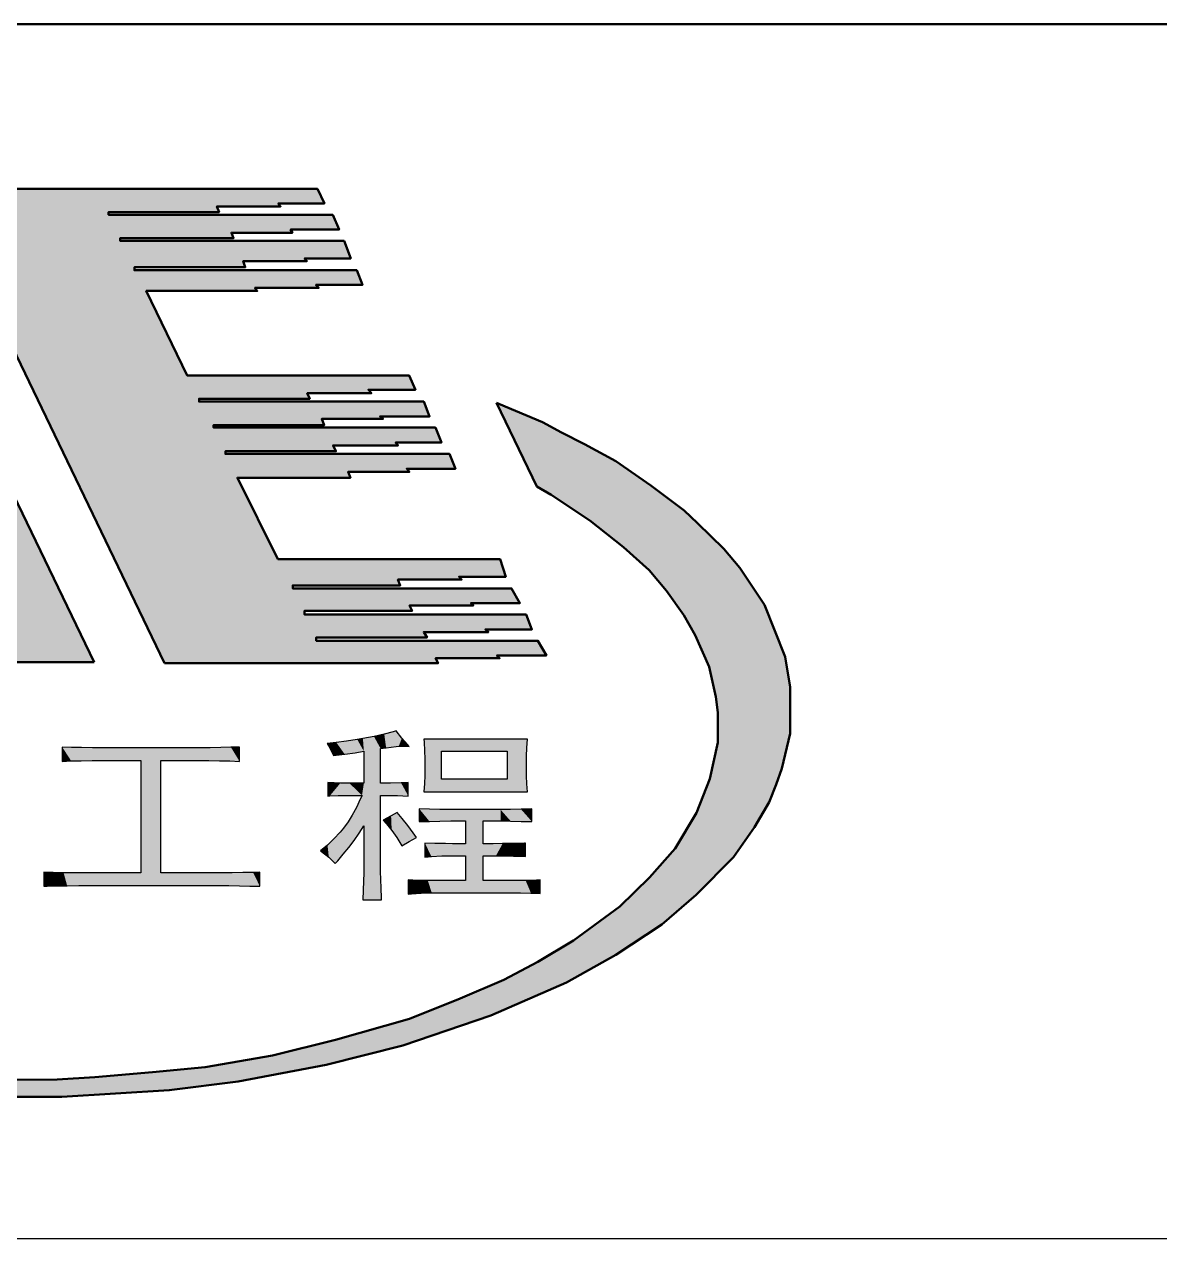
# Model space of a CAD drawing. Extents: x 0 to 420, y 0 to 297.
# Drawn here: x 319.27 to 330.48, y 35 to 47 of the extents above; entities that cross this region are included whole.
import ezdxf

# ---------------------------------------------------------------- set-up
doc = ezdxf.new("R2010")
doc.units = 0

msp = doc.modelspace()

# ---------------------------------------------------------------- linework, layer by layer
at = {"color": 7, "lineweight": 50}
msp.add_line((415, 47), (235, 47), dxfattribs=at)
at = {"color": 30, "lineweight": 50, "ltscale": 0.130132}
msp.add_line((319.957, 40.697), (317.693, 45.384), dxfattribs=at)
at = {"color": 30, "lineweight": 50, "ltscale": 0.130018}
msp.add_line((320.649, 40.686), (318.396, 45.374), dxfattribs=at)
at = {"color": 142, "lineweight": 50, "ltscale": 0.022913}
msp.add_line((324.329, 42.433), (323.93, 43.258), dxfattribs=at)
at = {"color": 152, "lineweight": 25, "ltscale": 0.002787}
for p, q in [((322.721, 39.961), (322.611, 39.942)), ((323.363, 38.538), (323.252, 38.539)), ((324.058, 38.419), (324.169, 38.417))]:
    msp.add_line(p, q, dxfattribs=at)
at = {"color": 152, "lineweight": 25, "ltscale": 0.002578}
msp.add_line((322.822, 39.984), (322.721, 39.961), dxfattribs=at)
at = {"color": 152, "lineweight": 25, "ltscale": 0.002337}
msp.add_line((322.911, 40.009), (322.822, 39.984), dxfattribs=at)
at = {"color": 152, "lineweight": 25, "ltscale": 0.000749989}
msp.add_line((322.94, 40.019), (322.911, 40.009), dxfattribs=at)
at = {"color": 152, "lineweight": 25, "ltscale": 0.002317}
msp.add_line((322.995, 39.945), (322.94, 40.019), dxfattribs=at)
at = {"color": 152, "lineweight": 25, "ltscale": 0.003515}
for p, q in [((319.64, 39.858), (319.64, 39.717)), ((321.392, 39.717), (321.392, 39.858)), ((323.059, 38.545), (323.059, 38.405))]:
    msp.add_line(p, q, dxfattribs=at)
at = {"color": 152, "lineweight": 25, "ltscale": 0.00229}
for p, q in [((319.732, 39.855), (319.64, 39.858)), ((323.15, 38.541), (323.059, 38.545))]:
    msp.add_line(p, q, dxfattribs=at)
at = {"color": 152, "lineweight": 25, "ltscale": 0.002475}
for p, q in [((319.831, 39.853), (319.732, 39.855)), ((319.729, 39.721), (319.828, 39.722)), ((322.884, 39.501), (322.785, 39.5))]:
    msp.add_line(p, q, dxfattribs=at)
at = {"color": 152, "lineweight": 25, "ltscale": 0.002704}
msp.add_line((319.939, 39.851), (319.831, 39.853), dxfattribs=at)
at = {"color": 152, "lineweight": 25, "ltscale": 0.002808}
msp.add_line((320.051, 39.851), (319.939, 39.851), dxfattribs=at)
at = {"color": 152, "lineweight": 25, "ltscale": 0.023481}
msp.add_line((320.991, 39.851), (320.051, 39.851), dxfattribs=at)
at = {"color": 152, "lineweight": 25, "ltscale": 0.002766}
for p, q in [((321.101, 39.851), (320.991, 39.851)), ((321.32, 38.616), (321.209, 38.615))]:
    msp.add_line(p, q, dxfattribs=at)
at = {"color": 152, "lineweight": 25, "ltscale": 0.00262}
msp.add_line((321.206, 39.853), (321.101, 39.851), dxfattribs=at)
at = {"color": 152, "lineweight": 25, "ltscale": 0.002538}
for p, q in [((321.307, 39.856), (321.206, 39.853)), ((321.194, 39.723), (321.296, 39.721)), ((323.995, 38.783), (324.097, 38.781)), ((319.654, 38.616), (319.552, 38.619)), ((323.252, 38.539), (323.15, 38.541)), ((324.169, 38.417), (324.271, 38.415))]:
    msp.add_line(p, q, dxfattribs=at)
at = {"color": 152, "lineweight": 25, "ltscale": 0.002101}
msp.add_line((321.392, 39.858), (321.307, 39.856), dxfattribs=at)
at = {"color": 152, "lineweight": 25, "ltscale": 0.002322}
msp.add_line((322.348, 39.903), (322.256, 39.893), dxfattribs=at)
at = {"color": 152, "lineweight": 25, "ltscale": 0.001287}
msp.add_line((322.256, 39.893), (322.283, 39.849), dxfattribs=at)
at = {"color": 152, "lineweight": 25, "ltscale": 0.002084}
msp.add_line((322.283, 39.849), (322.319, 39.774), dxfattribs=at)
at = {"color": 152, "lineweight": 25, "ltscale": 0.002518}
msp.add_line((322.448, 39.916), (322.348, 39.903), dxfattribs=at)
at = {"color": 152, "lineweight": 25, "ltscale": 0.002715}
msp.add_line((322.555, 39.933), (322.448, 39.916), dxfattribs=at)
at = {"color": 152, "lineweight": 25, "ltscale": 0.001412}
msp.add_line((322.611, 39.942), (322.555, 39.933), dxfattribs=at)
at = {"color": 152, "lineweight": 25, "ltscale": 0.00138}
msp.add_line((322.785, 39.844), (322.84, 39.85), dxfattribs=at)
at = {"color": 152, "lineweight": 25, "ltscale": 0.00861}
msp.add_line((322.785, 39.5), (322.785, 39.844), dxfattribs=at)
at = {"color": 152, "lineweight": 25, "ltscale": 0.002523}
msp.add_line((322.84, 39.85), (322.94, 39.865), dxfattribs=at)
at = {"color": 152, "lineweight": 25, "ltscale": 0.000627203}
msp.add_line((322.94, 39.865), (322.965, 39.867), dxfattribs=at)
at = {"color": 152, "lineweight": 25, "ltscale": 0.002579}
for p, q in [((322.965, 39.867), (323.068, 39.865)), ((323.371, 39.241), (323.268, 39.243)), ((324.173, 39.243), (324.07, 39.241)), ((323.268, 39.124), (323.371, 39.127)), ((324.07, 39.127), (324.173, 39.124))]:
    msp.add_line(p, q, dxfattribs=at)
at = {"color": 152, "lineweight": 25, "ltscale": 0.002093}
msp.add_line((323.05, 39.882), (322.995, 39.945), dxfattribs=at)
at = {"color": 152, "lineweight": 25, "ltscale": 0.000617435}
msp.add_line((323.068, 39.865), (323.05, 39.882), dxfattribs=at)
at = {"color": 152, "lineweight": 25, "ltscale": 0.025539}
for p, q in [((324.235, 39.935), (323.213, 39.935)), ((323.213, 39.415), (324.235, 39.415))]:
    msp.add_line(p, q, dxfattribs=at)
at = {"color": 152, "lineweight": 25, "ltscale": 0.000770717}
msp.add_line((323.213, 39.935), (323.215, 39.905), dxfattribs=at)
at = {"color": 152, "lineweight": 25, "ltscale": 0.002103}
msp.add_line((323.215, 39.905), (323.219, 39.821), dxfattribs=at)
at = {"color": 152, "lineweight": 25, "ltscale": 0.002019}
msp.add_line((324.228, 39.769), (324.231, 39.85), dxfattribs=at)
at = {"color": 152, "lineweight": 25, "ltscale": 0.002145}
msp.add_line((324.231, 39.85), (324.235, 39.935), dxfattribs=at)
at = {"color": 152, "lineweight": 25, "ltscale": 0.002227}
msp.add_line((319.64, 39.717), (319.729, 39.721), dxfattribs=at)
at = {"color": 152, "lineweight": 25, "ltscale": 0.002684}
msp.add_line((319.828, 39.722), (319.936, 39.724), dxfattribs=at)
at = {"color": 152, "lineweight": 25, "ltscale": 0.002891}
msp.add_line((319.936, 39.724), (320.051, 39.725), dxfattribs=at)
at = {"color": 152, "lineweight": 25, "ltscale": 0.009109}
msp.add_line((320.051, 39.725), (320.416, 39.725), dxfattribs=at)
at = {"color": 152, "lineweight": 25, "ltscale": 0.027744}
for p, q in [((320.416, 39.725), (320.416, 38.615)), ((320.616, 38.615), (320.616, 39.725))]:
    msp.add_line(p, q, dxfattribs=at)
at = {"color": 152, "lineweight": 25, "ltscale": 0.009359}
msp.add_line((320.616, 39.725), (320.991, 39.725), dxfattribs=at)
at = {"color": 152, "lineweight": 25, "ltscale": 0.002433}
msp.add_line((320.991, 39.725), (321.088, 39.724), dxfattribs=at)
at = {"color": 152, "lineweight": 25, "ltscale": 0.002663}
msp.add_line((321.088, 39.724), (321.194, 39.723), dxfattribs=at)
at = {"color": 152, "lineweight": 25, "ltscale": 0.002392}
msp.add_line((321.296, 39.721), (321.392, 39.717), dxfattribs=at)
at = {"color": 152, "lineweight": 25, "ltscale": 0.002827}
msp.add_line((322.319, 39.774), (322.431, 39.787), dxfattribs=at)
at = {"color": 152, "lineweight": 25, "ltscale": 0.002562}
for p, q in [((322.431, 39.787), (322.533, 39.802)), ((323.287, 38.776), (323.389, 38.782))]:
    msp.add_line(p, q, dxfattribs=at)
at = {"color": 152, "lineweight": 25, "ltscale": 0.002212}
msp.add_line((322.533, 39.802), (322.62, 39.816), dxfattribs=at)
at = {"color": 152, "lineweight": 25, "ltscale": 0.007903}
msp.add_line((322.62, 39.816), (322.62, 39.5), dxfattribs=at)
at = {"color": 152, "lineweight": 25, "ltscale": 0.001956}
msp.add_line((323.219, 39.821), (323.222, 39.742), dxfattribs=at)
at = {"color": 152, "lineweight": 25, "ltscale": 0.001851}
msp.add_line((323.222, 39.742), (323.223, 39.668), dxfattribs=at)
at = {"color": 152, "lineweight": 25, "ltscale": 0.006843}
for p, q in [((323.386, 39.542), (323.386, 39.816)), ((324.035, 39.816), (324.035, 39.542))]:
    msp.add_line(p, q, dxfattribs=at)
at = {"color": 152, "lineweight": 25, "ltscale": 0.016202}
for p, q in [((323.386, 39.816), (324.035, 39.816)), ((324.035, 39.542), (323.386, 39.542))]:
    msp.add_line(p, q, dxfattribs=at)
at = {"color": 152, "lineweight": 25, "ltscale": 0.001893}
msp.add_line((324.226, 39.693), (324.228, 39.769), dxfattribs=at)
at = {"color": 152, "lineweight": 25, "ltscale": 0.001934}
msp.add_line((323.223, 39.655), (323.222, 39.578), dxfattribs=at)
at = {"color": 152, "lineweight": 25, "ltscale": 0.000332737}
msp.add_line((323.223, 39.668), (323.223, 39.655), dxfattribs=at)
at = {"color": 152, "lineweight": 25, "ltscale": 0.000977516}
msp.add_line((324.226, 39.654), (324.226, 39.693), dxfattribs=at)
at = {"color": 152, "lineweight": 25, "ltscale": 0.001976}
for p, q in [((324.227, 39.575), (324.226, 39.654)), ((322.787, 38.549), (322.786, 38.628))]:
    msp.add_line(p, q, dxfattribs=at)
at = {"color": 152, "lineweight": 25, "ltscale": 0.003328}
for p, q in [((322.265, 39.507), (322.265, 39.374)), ((323.059, 39.374), (323.059, 39.507)), ((324.217, 38.777), (324.217, 38.91))]:
    msp.add_line(p, q, dxfattribs=at)
at = {"color": 152, "lineweight": 25, "ltscale": 0.00308}
msp.add_line((322.388, 39.502), (322.265, 39.507), dxfattribs=at)
at = {"color": 152, "lineweight": 25, "ltscale": 0.002247}
msp.add_line((322.478, 39.5), (322.388, 39.502), dxfattribs=at)
at = {"color": 152, "lineweight": 25, "ltscale": 0.000374418}
msp.add_line((322.493, 39.5), (322.478, 39.5), dxfattribs=at)
at = {"color": 152, "lineweight": 25, "ltscale": 0.003182}
msp.add_line((322.62, 39.5), (322.493, 39.5), dxfattribs=at)
at = {"color": 152, "lineweight": 25, "ltscale": 0.0026}
for p, q in [((322.988, 39.504), (322.884, 39.501)), ((323.426, 38.904), (323.322, 38.906))]:
    msp.add_line(p, q, dxfattribs=at)
at = {"color": 152, "lineweight": 25, "ltscale": 0.00177}
msp.add_line((323.059, 39.507), (322.988, 39.504), dxfattribs=at)
at = {"color": 152, "lineweight": 25, "ltscale": 0.002063}
msp.add_line((323.218, 39.498), (323.213, 39.415), dxfattribs=at)
at = {"color": 152, "lineweight": 25, "ltscale": 0.001998}
for p, q in [((323.222, 39.578), (323.218, 39.498)), ((324.23, 39.495), (324.227, 39.575))]:
    msp.add_line(p, q, dxfattribs=at)
at = {"color": 152, "lineweight": 25, "ltscale": 0.002}
msp.add_line((324.235, 39.415), (324.23, 39.495), dxfattribs=at)
at = {"color": 152, "lineweight": 25, "ltscale": 0.00045824}
msp.add_line((322.265, 39.374), (322.283, 39.375), dxfattribs=at)
at = {"color": 152, "lineweight": 25, "ltscale": 0.002102}
msp.add_line((322.283, 39.375), (322.367, 39.378), dxfattribs=at)
at = {"color": 152, "lineweight": 25, "ltscale": 0.002662}
msp.add_line((322.367, 39.378), (322.474, 39.38), dxfattribs=at)
at = {"color": 152, "lineweight": 25, "ltscale": 0.003203}
for p, q in [((322.474, 39.38), (322.602, 39.381)), ((323.624, 38.903), (323.496, 38.903)), ((323.496, 38.784), (323.624, 38.784))]:
    msp.add_line(p, q, dxfattribs=at)
at = {"color": 152, "lineweight": 25, "ltscale": 0.001043}
msp.add_line((322.602, 39.381), (322.585, 39.342), dxfattribs=at)
at = {"color": 152, "lineweight": 25, "ltscale": 0.00158}
msp.add_line((322.785, 39.381), (322.848, 39.38), dxfattribs=at)
at = {"color": 152, "lineweight": 25, "ltscale": 0.015453}
msp.add_line((322.785, 38.762), (322.785, 39.381), dxfattribs=at)
at = {"color": 152, "lineweight": 25, "ltscale": 0.002558}
for p, q in [((322.848, 39.38), (322.951, 39.378)), ((324.218, 38.54), (324.116, 38.539)), ((321.392, 38.487), (321.495, 38.485))]:
    msp.add_line(p, q, dxfattribs=at)
at = {"color": 152, "lineweight": 25, "ltscale": 0.002706}
msp.add_line((322.951, 39.378), (323.059, 39.374), dxfattribs=at)
at = {"color": 152, "lineweight": 25, "ltscale": 0.002113}
msp.add_line((322.547, 39.26), (322.506, 39.186), dxfattribs=at)
at = {"color": 152, "lineweight": 25, "ltscale": 0.00227}
msp.add_line((322.585, 39.342), (322.547, 39.26), dxfattribs=at)
at = {"color": 152, "lineweight": 25, "ltscale": 0.003161}
for p, q in [((323.168, 39.247), (323.168, 39.121)), ((324.281, 39.121), (324.281, 39.247))]:
    msp.add_line(p, q, dxfattribs=at)
at = {"color": 152, "lineweight": 25, "ltscale": 0.002499}
msp.add_line((323.268, 39.243), (323.168, 39.247), dxfattribs=at)
at = {"color": 152, "lineweight": 25, "ltscale": 0.002683}
for p, q in [((323.478, 39.24), (323.371, 39.241)), ((323.371, 39.127), (323.478, 39.128)), ((323.389, 38.782), (323.496, 38.784))]:
    msp.add_line(p, q, dxfattribs=at)
at = {"color": 152, "lineweight": 25, "ltscale": 0.002496}
for p, q in [((324.07, 39.241), (323.97, 39.24)), ((323.97, 39.128), (324.07, 39.127)), ((323.897, 38.903), (323.797, 38.903)), ((321.525, 38.619), (321.426, 38.617)), ((324.116, 38.539), (324.016, 38.538))]:
    msp.add_line(p, q, dxfattribs=at)
at = {"color": 152, "lineweight": 25, "ltscale": 0.002685}
for p, q in [((324.281, 39.247), (324.173, 39.243)), ((324.173, 39.124), (324.281, 39.121))]:
    msp.add_line(p, q, dxfattribs=at)
at = {"color": 152, "lineweight": 25, "ltscale": 0.002008}
msp.add_line((322.506, 39.186), (322.464, 39.118), dxfattribs=at)
at = {"color": 152, "lineweight": 25, "ltscale": 0.002219}
msp.add_line((322.889, 39.18), (322.812, 39.135), dxfattribs=at)
at = {"color": 152, "lineweight": 25, "ltscale": 0.001209}
msp.add_line((322.812, 39.135), (322.844, 39.099), dxfattribs=at)
at = {"color": 152, "lineweight": 25, "ltscale": 0.001693}
msp.add_line((322.949, 39.212), (322.889, 39.18), dxfattribs=at)
at = {"color": 152, "lineweight": 25, "ltscale": 0.001992}
msp.add_line((323, 39.151), (322.949, 39.212), dxfattribs=at)
at = {"color": 152, "lineweight": 25, "ltscale": 0.002118}
msp.add_line((323.053, 39.084), (323, 39.151), dxfattribs=at)
at = {"color": 152, "lineweight": 25, "ltscale": 0.002498}
msp.add_line((323.168, 39.121), (323.268, 39.124), dxfattribs=at)
at = {"color": 152, "lineweight": 25, "ltscale": 0.012312}
msp.add_line((323.97, 39.24), (323.478, 39.24), dxfattribs=at)
at = {"color": 152, "lineweight": 25, "ltscale": 0.00366}
msp.add_line((323.478, 39.128), (323.624, 39.128), dxfattribs=at)
at = {"color": 152, "lineweight": 25, "ltscale": 0.005616}
for p, q in [((323.624, 39.128), (323.624, 38.903)), ((323.797, 38.903), (323.797, 39.128))]:
    msp.add_line(p, q, dxfattribs=at)
at = {"color": 152, "lineweight": 25, "ltscale": 0.004326}
msp.add_line((323.797, 39.128), (323.97, 39.128), dxfattribs=at)
at = {"color": 152, "lineweight": 25, "ltscale": 0.002237}
msp.add_line((322.386, 39.016), (322.325, 38.95), dxfattribs=at)
at = {"color": 152, "lineweight": 25, "ltscale": 0.001344}
msp.add_line((322.42, 39.058), (322.386, 39.016), dxfattribs=at)
at = {"color": 152, "lineweight": 25, "ltscale": 0.00186}
msp.add_line((322.464, 39.118), (322.42, 39.058), dxfattribs=at)
at = {"color": 152, "lineweight": 25, "ltscale": 0.002164}
for p, q in [((322.523, 38.936), (322.573, 39.007)), ((322.79, 38.463), (322.787, 38.549))]:
    msp.add_line(p, q, dxfattribs=at)
at = {"color": 152, "lineweight": 25, "ltscale": 0.002146}
msp.add_line((322.573, 39.007), (322.62, 39.079), dxfattribs=at)
at = {"color": 152, "lineweight": 25, "ltscale": 0.00807}
msp.add_line((322.62, 39.079), (322.62, 38.756), dxfattribs=at)
at = {"color": 152, "lineweight": 25, "ltscale": 0.002043}
msp.add_line((322.844, 39.099), (322.895, 39.034), dxfattribs=at)
at = {"color": 152, "lineweight": 25, "ltscale": 0.002181}
msp.add_line((322.895, 39.034), (322.945, 38.963), dxfattribs=at)
at = {"color": 152, "lineweight": 25, "ltscale": 0.002259}
msp.add_line((323.107, 39.012), (323.053, 39.084), dxfattribs=at)
at = {"color": 152, "lineweight": 25, "ltscale": 0.001415}
msp.add_line((323.14, 38.966), (323.107, 39.012), dxfattribs=at)
at = {"color": 152, "lineweight": 25, "ltscale": 0.002232}
msp.add_line((322.261, 38.89), (322.192, 38.833), dxfattribs=at)
at = {"color": 152, "lineweight": 25, "ltscale": 0.002207}
msp.add_line((322.325, 38.95), (322.261, 38.89), dxfattribs=at)
at = {"color": 152, "lineweight": 25, "ltscale": 0.002167}
msp.add_line((322.471, 38.867), (322.523, 38.936), dxfattribs=at)
at = {"color": 152, "lineweight": 25, "ltscale": 0.002372}
msp.add_line((322.945, 38.963), (322.995, 38.882), dxfattribs=at)
at = {"color": 152, "lineweight": 25, "ltscale": 0.002108}
msp.add_line((322.995, 38.882), (323.067, 38.925), dxfattribs=at)
at = {"color": 152, "lineweight": 25, "ltscale": 0.002095}
msp.add_line((323.067, 38.925), (323.14, 38.966), dxfattribs=at)
at = {"color": 152, "lineweight": 25, "ltscale": 0.003494}
for p, q in [((323.223, 38.91), (323.223, 38.77)), ((319.458, 38.622), (319.458, 38.482)), ((321.593, 38.482), (321.593, 38.622))]:
    msp.add_line(p, q, dxfattribs=at)
at = {"color": 152, "lineweight": 25, "ltscale": 0.002477}
msp.add_line((323.322, 38.906), (323.223, 38.91), dxfattribs=at)
at = {"color": 152, "lineweight": 25, "ltscale": 0.001768}
for p, q in [((323.496, 38.903), (323.426, 38.904)), ((323.925, 38.784), (323.995, 38.783)), ((322.786, 38.628), (322.785, 38.699))]:
    msp.add_line(p, q, dxfattribs=at)
at = {"color": 152, "lineweight": 25, "ltscale": 0.00235}
msp.add_line((323.991, 38.904), (323.897, 38.903), dxfattribs=at)
at = {"color": 152, "lineweight": 25, "ltscale": 0.002559}
msp.add_line((324.094, 38.906), (323.991, 38.904), dxfattribs=at)
at = {"color": 152, "lineweight": 25, "ltscale": 0.00283}
msp.add_line((324.207, 38.91), (324.094, 38.906), dxfattribs=at)
at = {"color": 152, "lineweight": 25, "ltscale": 0.000249481}
msp.add_line((324.217, 38.91), (324.207, 38.91), dxfattribs=at)
at = {"color": 152, "lineweight": 25, "ltscale": 0.000311852}
msp.add_line((322.192, 38.833), (322.202, 38.826), dxfattribs=at)
at = {"color": 152, "lineweight": 25, "ltscale": 0.002297}
msp.add_line((322.202, 38.826), (322.274, 38.769), dxfattribs=at)
at = {"color": 152, "lineweight": 25, "ltscale": 0.002221}
msp.add_line((322.274, 38.769), (322.337, 38.707), dxfattribs=at)
at = {"color": 152, "lineweight": 25, "ltscale": 0.002155}
msp.add_line((322.362, 38.734), (322.417, 38.8), dxfattribs=at)
at = {"color": 152, "lineweight": 25, "ltscale": 0.002147}
msp.add_line((322.417, 38.8), (322.471, 38.867), dxfattribs=at)
at = {"color": 152, "lineweight": 25, "ltscale": 0.001581}
for p, q in [((322.785, 38.699), (322.785, 38.762)), ((322.62, 38.749), (322.62, 38.686))]:
    msp.add_line(p, q, dxfattribs=at)
at = {"color": 152, "lineweight": 25, "ltscale": 0.001608}
msp.add_line((323.223, 38.77), (323.287, 38.776), dxfattribs=at)
at = {"color": 152, "lineweight": 25, "ltscale": 0.006156}
for p, q in [((323.624, 38.784), (323.624, 38.538)), ((323.797, 38.538), (323.797, 38.784))]:
    msp.add_line(p, q, dxfattribs=at)
at = {"color": 152, "lineweight": 25, "ltscale": 0.003181}
msp.add_line((323.797, 38.784), (323.925, 38.784), dxfattribs=at)
at = {"color": 152, "lineweight": 25, "ltscale": 0.002997}
msp.add_line((324.097, 38.781), (324.217, 38.777), dxfattribs=at)
at = {"color": 152, "lineweight": 25, "ltscale": 0.000913435}
msp.add_line((322.337, 38.707), (322.362, 38.734), dxfattribs=at)
at = {"color": 152, "lineweight": 25, "ltscale": 0.001789}
msp.add_line((322.62, 38.686), (322.619, 38.614), dxfattribs=at)
at = {"color": 152, "lineweight": 25, "ltscale": 0.000166416}
msp.add_line((322.62, 38.756), (322.62, 38.749), dxfattribs=at)
at = {"color": 152, "lineweight": 25, "ltscale": 0.002352}
for p, q in [((319.552, 38.619), (319.458, 38.622)), ((322.793, 38.369), (322.79, 38.463))]:
    msp.add_line(p, q, dxfattribs=at)
at = {"color": 152, "lineweight": 25, "ltscale": 0.002725}
msp.add_line((319.763, 38.615), (319.654, 38.616), dxfattribs=at)
at = {"color": 152, "lineweight": 25, "ltscale": 0.001269}
msp.add_line((319.813, 38.615), (319.763, 38.615), dxfattribs=at)
at = {"color": 152, "lineweight": 25, "ltscale": 0.015057}
msp.add_line((320.416, 38.615), (319.813, 38.615), dxfattribs=at)
at = {"color": 152, "lineweight": 25, "ltscale": 0.014828}
msp.add_line((321.209, 38.615), (320.616, 38.615), dxfattribs=at)
at = {"color": 152, "lineweight": 25, "ltscale": 0.002641}
msp.add_line((321.426, 38.617), (321.32, 38.616), dxfattribs=at)
at = {"color": 152, "lineweight": 25, "ltscale": 0.001686}
msp.add_line((321.593, 38.622), (321.525, 38.619), dxfattribs=at)
at = {"color": 152, "lineweight": 25, "ltscale": 0.002226}
msp.add_line((322.617, 38.534), (322.614, 38.445), dxfattribs=at)
at = {"color": 152, "lineweight": 25, "ltscale": 0.001997}
msp.add_line((322.619, 38.614), (322.617, 38.534), dxfattribs=at)
at = {"color": 152, "lineweight": 25, "ltscale": 0.00104}
for p, q in [((323.405, 38.538), (323.363, 38.538)), ((324.016, 38.419), (324.058, 38.419))]:
    msp.add_line(p, q, dxfattribs=at)
at = {"color": 152, "lineweight": 25, "ltscale": 0.00549}
msp.add_line((323.624, 38.538), (323.405, 38.538), dxfattribs=at)
at = {"color": 152, "lineweight": 25, "ltscale": 0.00547}
msp.add_line((324.016, 38.538), (323.797, 38.538), dxfattribs=at)
at = {"color": 152, "lineweight": 25, "ltscale": 0.002664}
msp.add_line((324.325, 38.544), (324.218, 38.54), dxfattribs=at)
at = {"color": 152, "lineweight": 25, "ltscale": 0.000957629}
msp.add_line((324.363, 38.545), (324.325, 38.544), dxfattribs=at)
at = {"color": 152, "lineweight": 25, "ltscale": 0.003349}
msp.add_line((324.363, 38.411), (324.363, 38.545), dxfattribs=at)
at = {"color": 152, "lineweight": 25, "ltscale": 0.000790679}
msp.add_line((319.458, 38.482), (319.49, 38.483), dxfattribs=at)
at = {"color": 152, "lineweight": 25, "ltscale": 0.002373}
msp.add_line((319.49, 38.483), (319.585, 38.486), dxfattribs=at)
at = {"color": 152, "lineweight": 25, "ltscale": 0.002621}
msp.add_line((319.585, 38.486), (319.689, 38.488), dxfattribs=at)
at = {"color": 152, "lineweight": 25, "ltscale": 0.00287}
msp.add_line((319.689, 38.488), (319.804, 38.489), dxfattribs=at)
at = {"color": 152, "lineweight": 25, "ltscale": 0.035356}
msp.add_line((319.804, 38.489), (321.218, 38.489), dxfattribs=at)
at = {"color": 152, "lineweight": 25, "ltscale": 0.001706}
msp.add_line((321.218, 38.489), (321.287, 38.489), dxfattribs=at)
at = {"color": 152, "lineweight": 25, "ltscale": 0.002642}
msp.add_line((321.287, 38.489), (321.392, 38.487), dxfattribs=at)
at = {"color": 152, "lineweight": 25, "ltscale": 0.002456}
msp.add_line((321.495, 38.485), (321.593, 38.482), dxfattribs=at)
at = {"color": 152, "lineweight": 25, "ltscale": 0.002435}
msp.add_line((322.614, 38.445), (322.611, 38.348), dxfattribs=at)
at = {"color": 152, "lineweight": 25, "ltscale": 0.000792862}
msp.add_line((323.059, 38.405), (323.09, 38.407), dxfattribs=at)
at = {"color": 152, "lineweight": 25, "ltscale": 0.002377}
msp.add_line((323.09, 38.407), (323.185, 38.414), dxfattribs=at)
at = {"color": 152, "lineweight": 25, "ltscale": 0.002643}
msp.add_line((323.185, 38.414), (323.291, 38.417), dxfattribs=at)
at = {"color": 152, "lineweight": 25, "ltscale": 0.00285}
msp.add_line((323.291, 38.417), (323.405, 38.419), dxfattribs=at)
at = {"color": 152, "lineweight": 25, "ltscale": 0.015286}
msp.add_line((323.405, 38.419), (324.016, 38.419), dxfattribs=at)
at = {"color": 152, "lineweight": 25, "ltscale": 0.00231}
msp.add_line((324.271, 38.415), (324.363, 38.411), dxfattribs=at)
at = {"color": 152, "lineweight": 25, "ltscale": 0.004576}
msp.add_line((322.611, 38.348), (322.794, 38.348), dxfattribs=at)
at = {"color": 152, "lineweight": 25, "ltscale": 0.000520382}
msp.add_line((322.794, 38.348), (322.793, 38.369), dxfattribs=at)
at = {"color": 7, "lineweight": 25}
msp.add_line((415, 35), (235, 35), dxfattribs=at)
at = {"color": 30, "lineweight": 50}
for points in [[(320.649, 40.686), (323.353, 40.686), (323.329, 40.735), (323.96, 40.735), (323.935, 40.764), (324.424, 40.764), (324.34, 40.908), (322.149, 40.908), (322.149, 40.942), (323.244, 40.942), (323.212, 40.994), (323.85, 40.994), (323.821, 41.021), (324.28, 41.021), (324.223, 41.168), (322.032, 41.168), (322.032, 41.204), (323.097, 41.204), (323.071, 41.258), (323.702, 41.258), (323.677, 41.281), (324.162, 41.281), (324.08, 41.425), (321.917, 41.425), (321.917, 41.456), (322.98, 41.456), (322.957, 41.513), (323.586, 41.513), (323.561, 41.541), (324.021, 41.541), (323.966, 41.716), (321.771, 41.716), (321.371, 42.52), (322.487, 42.52), (322.464, 42.577), (323.07, 42.577), (323.044, 42.608), (323.525, 42.608), (323.466, 42.754), (321.252, 42.754), (321.252, 42.781), (322.344, 42.781), (322.316, 42.838), (322.958, 42.838), (322.933, 42.867), (323.386, 42.867), (323.327, 43.015), (321.136, 43.015), (321.136, 43.04), (322.229, 43.04), (322.204, 43.1), (322.81, 43.1), (322.781, 43.125), (323.27, 43.125), (323.211, 43.272), (320.992, 43.272), (320.992, 43.3), (322.086, 43.3), (322.061, 43.355), (322.694, 43.355), (322.665, 43.388), (323.129, 43.388), (323.069, 43.528), (320.876, 43.528), (320.471, 44.365), (321.567, 44.365), (321.544, 44.395), (322.175, 44.395), (322.147, 44.424), (322.605, 44.424), (322.549, 44.569), (320.353, 44.569), (320.353, 44.6), (321.449, 44.6), (321.429, 44.66), (322.058, 44.66), (322.034, 44.687), (322.491, 44.687), (322.424, 44.859), (320.213, 44.859), (320.213, 44.888), (321.333, 44.888), (321.311, 44.94), (321.915, 44.94), (321.896, 44.972), (322.375, 44.972), (322.313, 45.118), (320.098, 45.118), (320.098, 45.145), (321.19, 45.145), (321.169, 45.201), (321.798, 45.201), (321.775, 45.23), (322.23, 45.23), (322.161, 45.374), (318.396, 45.374)], [(314.1, 40.697), (315.615, 40.697), (315.922, 41.457), (318.079, 41.457), (318.385, 40.697), (319.957, 40.697)]]:
    msp.add_lwpolyline(points, dxfattribs=at)
at = {"color": 152, "lineweight": 50}
for points in [[(318.676, 36.403), (319.635, 36.403), (320.697, 36.467), (321.379, 36.555), (322.249, 36.719), (323.006, 36.908), (323.876, 37.204), (324.623, 37.533), (325.109, 37.804), (325.563, 38.106), (325.904, 38.399), (326.27, 38.77), (326.478, 39.067), (326.623, 39.312), (326.693, 39.489), (326.75, 39.646), (326.832, 39.993), (326.832, 40.449), (326.781, 40.751), (326.579, 41.263), (326.333, 41.629), (326.176, 41.818), (325.917, 42.069), (325.784, 42.197), (325.456, 42.443), (325.109, 42.682), (324.8, 42.852), (324.573, 42.966), (324.384, 43.067), (323.955, 43.249), (323.93, 43.258)], [(324.329, 42.433), (324.469, 42.352), (324.853, 42.096), (325.186, 41.833), (325.44, 41.606), (325.611, 41.402), (325.781, 41.161), (325.893, 40.964), (326.031, 40.652), (326.098, 40.354), (326.118, 40.199), (326.118, 39.904), (326.038, 39.543), (325.906, 39.207), (325.695, 38.856), (325.441, 38.569), (325.149, 38.284), (324.691, 37.948), (324.338, 37.736), (324.004, 37.557), (323.57, 37.372), (323.072, 37.174), (322.34, 36.964), (321.716, 36.811), (321.052, 36.696), (320.531, 36.645), (319.961, 36.595), (319.589, 36.574), (318.7, 36.568)]]:
    msp.add_lwpolyline(points, dxfattribs=at)
at = {"color": 30, "lineweight": 5}
for points in [[(317.693, 45.384), (317.746, 42.471), (319.957, 40.697), (318.079, 41.457)], [(322.161, 45.374), (318.396, 45.374), (321.169, 45.201), (320.098, 45.145)], [(320.098, 45.118), (320.098, 45.145), (320.649, 40.686), (318.396, 45.374)], [(322.161, 45.374), (321.169, 45.201), (322.23, 45.23), (321.775, 45.23)], [(321.19, 45.145), (321.169, 45.201), (320.098, 45.145)], [(321.798, 45.201), (321.775, 45.23), (321.169, 45.201)], [(320.098, 45.118), (320.649, 40.686), (320.213, 44.888), (320.213, 44.859)], [(320.098, 45.118), (320.213, 44.888), (322.313, 45.118)], [(322.313, 45.118), (320.213, 44.888), (321.896, 44.972), (321.311, 44.94)], [(322.313, 45.118), (321.896, 44.972), (322.375, 44.972)], [(321.333, 44.888), (321.311, 44.94), (320.213, 44.888)], [(321.915, 44.94), (321.896, 44.972), (321.311, 44.94)], [(322.424, 44.859), (320.213, 44.859), (321.429, 44.66), (320.353, 44.6)], [(320.353, 44.569), (320.353, 44.6), (320.649, 40.686), (320.213, 44.859)], [(322.424, 44.859), (321.429, 44.66), (322.491, 44.687), (322.034, 44.687)], [(321.449, 44.6), (321.429, 44.66), (320.353, 44.6)], [(322.058, 44.66), (322.034, 44.687), (321.429, 44.66)], [(320.353, 44.569), (320.649, 40.686), (322.549, 44.569), (320.471, 44.365)], [(322.549, 44.569), (320.471, 44.365), (322.147, 44.424), (321.544, 44.395)], [(322.549, 44.569), (322.147, 44.424), (322.605, 44.424)], [(322.175, 44.395), (322.147, 44.424), (321.544, 44.395)], [(321.567, 44.365), (321.544, 44.395), (320.471, 44.365)], [(320.471, 44.365), (320.649, 40.686), (320.876, 43.528)], [(320.992, 43.272), (320.992, 43.3), (320.649, 40.686), (320.876, 43.528)], [(323.069, 43.528), (320.876, 43.528), (322.061, 43.355), (320.992, 43.3)], [(323.069, 43.528), (322.061, 43.355), (323.129, 43.388), (322.665, 43.388)], [(322.086, 43.3), (322.061, 43.355), (320.992, 43.3)], [(322.694, 43.355), (322.665, 43.388), (322.061, 43.355)], [(320.992, 43.272), (320.649, 40.686), (321.252, 42.754), (322.149, 40.908)], [(320.992, 43.272), (321.252, 42.754), (321.136, 43.04), (321.136, 43.015)], [(320.992, 43.272), (321.136, 43.04), (323.211, 43.272)], [(323.211, 43.272), (321.136, 43.04), (322.781, 43.125), (322.204, 43.1)], [(323.211, 43.272), (322.781, 43.125), (323.27, 43.125)], [(322.229, 43.04), (322.204, 43.1), (321.136, 43.04)], [(322.81, 43.1), (322.781, 43.125), (322.204, 43.1)], [(323.327, 43.015), (321.136, 43.015), (322.316, 42.838), (321.252, 42.781)], [(321.252, 42.781), (321.136, 43.015), (321.252, 42.754)], [(323.327, 43.015), (322.316, 42.838), (323.386, 42.867), (322.933, 42.867)], [(322.958, 42.838), (322.933, 42.867), (322.316, 42.838)], [(322.344, 42.781), (322.316, 42.838), (321.252, 42.781)], [(323.466, 42.754), (321.252, 42.754), (322.464, 42.577), (321.371, 42.52)], [(321.252, 42.754), (322.149, 40.908), (321.371, 42.52)], [(323.466, 42.754), (322.464, 42.577), (323.525, 42.608), (323.044, 42.608)], [(323.07, 42.577), (323.044, 42.608), (322.464, 42.577)], [(322.487, 42.52), (322.464, 42.577), (321.371, 42.52)], [(321.771, 41.716), (321.371, 42.52), (322.032, 41.168), (322.149, 40.908)], [(323.966, 41.716), (321.771, 41.716), (322.957, 41.513), (321.917, 41.456)], [(321.771, 41.716), (322.032, 41.168), (321.917, 41.456), (321.917, 41.425)], [(323.966, 41.716), (322.957, 41.513), (324.021, 41.541), (323.561, 41.541)], [(323.586, 41.513), (323.561, 41.541), (322.957, 41.513)], [(319.957, 40.697), (318.079, 41.457), (318.385, 40.697)], [(322.98, 41.456), (322.957, 41.513), (321.917, 41.456)], [(324.08, 41.425), (321.917, 41.425), (323.071, 41.258), (322.032, 41.204)], [(322.032, 41.204), (321.917, 41.425), (322.032, 41.168)], [(324.08, 41.425), (323.071, 41.258), (324.162, 41.281), (323.677, 41.281)], [(323.702, 41.258), (323.677, 41.281), (323.071, 41.258)], [(323.097, 41.204), (323.071, 41.258), (322.032, 41.204)], [(324.223, 41.168), (322.032, 41.168), (323.212, 40.994), (322.149, 40.942)], [(322.149, 40.942), (322.032, 41.168), (322.149, 40.908)], [(324.223, 41.168), (323.212, 40.994), (324.28, 41.021), (323.821, 41.021)], [(323.244, 40.942), (323.212, 40.994), (322.149, 40.942)], [(323.85, 40.994), (323.821, 41.021), (323.212, 40.994)], [(320.649, 40.686), (323.353, 40.686), (322.149, 40.908), (323.329, 40.735)], [(322.149, 40.908), (323.329, 40.735), (324.34, 40.908), (323.935, 40.764)], [(324.34, 40.908), (323.935, 40.764), (324.424, 40.764)], [(323.96, 40.735), (323.935, 40.764), (323.329, 40.735)]]:
    msp.add_solid(points, dxfattribs=at)
at = {"color": 152, "lineweight": 5}
for points in [[(324.329, 42.433), (323.955, 43.249), (323.93, 43.258)], [(324.384, 43.067), (323.955, 43.249), (324.469, 42.352), (324.329, 42.433)], [(324.384, 43.067), (324.469, 42.352), (324.573, 42.966)], [(324.853, 42.096), (324.8, 42.852), (324.469, 42.352), (324.573, 42.966)], [(324.853, 42.096), (325.186, 41.833), (324.8, 42.852), (325.109, 42.682)], [(325.456, 42.443), (325.109, 42.682), (325.44, 41.606), (325.186, 41.833)], [(325.456, 42.443), (325.44, 41.606), (325.784, 42.197), (325.611, 41.402)], [(325.611, 41.402), (325.781, 41.161), (325.784, 42.197), (325.893, 40.964)], [(325.784, 42.197), (325.893, 40.964), (325.917, 42.069), (326.031, 40.652)], [(325.917, 42.069), (326.031, 40.652), (326.176, 41.818), (326.098, 40.354)], [(326.098, 40.354), (326.118, 40.199), (326.176, 41.818), (326.27, 38.77)], [(326.176, 41.818), (326.27, 38.77), (326.333, 41.629), (326.478, 39.067)], [(326.333, 41.629), (326.478, 39.067), (326.579, 41.263), (326.623, 39.312)], [(326.579, 41.263), (326.623, 39.312), (326.781, 40.751), (326.693, 39.489)], [(326.781, 40.751), (326.693, 39.489), (326.75, 39.646)], [(326.781, 40.751), (326.75, 39.646), (326.832, 40.449), (326.832, 39.993)], [(326.27, 38.77), (326.118, 40.199), (326.038, 39.543), (326.118, 39.904)], [(322.721, 39.961), (322.611, 39.942), (322.794, 38.348), (322.62, 39.816)], [(322.721, 39.961), (322.785, 39.844), (322.822, 39.984), (322.84, 39.85)], [(322.786, 38.628), (322.785, 38.699), (322.721, 39.961), (322.785, 39.844)], [(322.721, 39.961), (322.794, 38.348), (322.79, 38.463), (322.793, 38.369)], [(322.721, 39.961), (322.79, 38.463), (322.786, 38.628), (322.787, 38.549)], [(322.822, 39.984), (322.84, 39.85), (322.911, 40.009), (322.94, 39.865)], [(322.911, 40.009), (322.94, 39.865), (322.94, 40.019)], [(322.965, 39.867), (322.995, 39.945), (322.94, 39.865), (322.94, 40.019)], [(319.828, 39.722), (319.732, 39.855), (319.729, 39.721), (319.64, 39.858)], [(319.729, 39.721), (319.64, 39.858), (319.64, 39.717)], [(319.936, 39.724), (319.831, 39.853), (319.828, 39.722), (319.732, 39.855)], [(320.051, 39.725), (319.939, 39.851), (319.936, 39.724), (319.831, 39.853)], [(320.416, 39.725), (320.051, 39.851), (320.051, 39.725), (319.939, 39.851)], [(320.616, 39.725), (320.991, 39.851), (320.416, 39.725), (320.051, 39.851)], [(320.616, 39.725), (320.991, 39.725), (320.991, 39.851), (321.088, 39.724)], [(320.991, 39.851), (321.088, 39.724), (321.101, 39.851), (321.194, 39.723)], [(321.101, 39.851), (321.194, 39.723), (321.206, 39.853), (321.296, 39.721)], [(321.206, 39.853), (321.296, 39.721), (321.307, 39.856), (321.392, 39.717)], [(321.307, 39.856), (321.392, 39.717), (321.392, 39.858)], [(322.283, 39.849), (322.348, 39.903), (322.256, 39.893)], [(322.283, 39.849), (322.319, 39.774), (322.348, 39.903), (322.431, 39.787)], [(322.348, 39.903), (322.431, 39.787), (322.448, 39.916), (322.533, 39.802)], [(322.448, 39.916), (322.533, 39.802), (322.555, 39.933), (322.62, 39.816)], [(322.555, 39.933), (322.62, 39.816), (322.611, 39.942)], [(322.785, 38.699), (322.785, 38.762), (322.785, 39.844), (322.785, 39.381)], [(322.785, 39.844), (322.785, 39.381), (322.785, 39.5), (322.848, 39.38)], [(322.965, 39.867), (323.068, 39.865), (322.995, 39.945), (323.05, 39.882)], [(323.213, 39.935), (323.215, 39.905), (324.235, 39.935), (323.219, 39.821)], [(324.235, 39.935), (323.219, 39.821), (323.386, 39.816), (323.222, 39.742)], [(324.035, 39.816), (324.235, 39.935), (323.386, 39.816)], [(324.035, 39.816), (324.228, 39.769), (324.235, 39.935), (324.231, 39.85)], [(320.616, 39.725), (320.416, 39.725), (320.616, 38.615), (320.416, 38.615)], [(322.794, 38.348), (322.62, 39.816), (322.62, 39.079), (322.62, 39.5)], [(323.386, 39.816), (323.222, 39.742), (323.223, 39.668)], [(323.386, 39.542), (323.386, 39.816), (323.223, 39.655), (323.223, 39.668)], [(324.035, 39.816), (324.035, 39.542), (324.23, 39.495), (324.235, 39.415)], [(324.035, 39.816), (324.23, 39.495), (324.226, 39.654), (324.227, 39.575)], [(324.035, 39.816), (324.226, 39.654), (324.228, 39.769), (324.226, 39.693)], [(323.386, 39.542), (323.223, 39.655), (323.218, 39.498), (323.222, 39.578)], [(322.265, 39.507), (322.265, 39.374), (322.388, 39.502), (322.283, 39.375)], [(322.283, 39.375), (322.367, 39.378), (322.388, 39.502), (322.474, 39.38)], [(322.388, 39.502), (322.474, 39.38), (322.478, 39.5), (322.602, 39.381)], [(322.478, 39.5), (322.602, 39.381), (322.493, 39.5), (322.62, 39.5)], [(322.62, 39.5), (322.602, 39.381), (322.62, 39.079), (322.585, 39.342)], [(322.785, 39.5), (322.848, 39.38), (322.884, 39.501), (322.951, 39.378)], [(322.884, 39.501), (322.951, 39.378), (322.988, 39.504), (323.059, 39.374)], [(322.988, 39.504), (323.059, 39.374), (323.059, 39.507)], [(324.235, 39.415), (323.218, 39.498), (323.213, 39.415)], [(323.386, 39.542), (323.218, 39.498), (324.035, 39.542), (324.235, 39.415)], [(326.27, 38.77), (326.038, 39.543), (325.904, 38.399), (325.906, 39.207)], [(322.573, 39.007), (322.547, 39.26), (322.523, 38.936), (322.506, 39.186)], [(322.62, 39.079), (322.585, 39.342), (322.573, 39.007), (322.547, 39.26)], [(323.168, 39.247), (323.268, 39.124), (323.268, 39.243), (323.371, 39.127)], [(323.268, 39.124), (323.168, 39.247), (323.168, 39.121)], [(323.268, 39.243), (323.371, 39.127), (323.371, 39.241), (323.478, 39.128)], [(323.371, 39.241), (323.478, 39.128), (323.478, 39.24), (323.624, 39.128)], [(323.97, 39.24), (324.07, 39.127), (324.07, 39.241), (324.173, 39.124)], [(324.07, 39.241), (324.173, 39.124), (324.173, 39.243), (324.281, 39.121)], [(324.173, 39.243), (324.281, 39.121), (324.281, 39.247)], [(322.523, 38.936), (322.506, 39.186), (322.471, 38.867), (322.464, 39.118)], [(322.889, 39.18), (322.812, 39.135), (322.895, 39.034), (322.844, 39.099)], [(322.949, 39.212), (322.889, 39.18), (322.945, 38.963), (322.895, 39.034)], [(322.949, 39.212), (322.945, 38.963), (323, 39.151), (322.995, 38.882)], [(323.067, 38.925), (323.053, 39.084), (322.995, 38.882), (323, 39.151)], [(323.478, 39.24), (323.624, 39.128), (323.97, 39.24)], [(323.624, 39.128), (323.797, 39.128), (323.97, 39.24), (323.97, 39.128)], [(323.624, 38.903), (323.797, 38.538), (323.624, 39.128), (323.797, 39.128)], [(323.925, 38.784), (323.797, 38.903), (323.797, 38.784), (323.797, 39.128)], [(323.797, 38.784), (323.797, 39.128), (323.797, 38.538)], [(323.97, 39.24), (323.97, 39.128), (324.07, 39.127)], [(325.695, 38.856), (325.904, 38.399), (325.906, 39.207)], [(322.325, 38.95), (322.337, 38.707), (322.386, 39.016)], [(322.337, 38.707), (322.362, 38.734), (322.386, 39.016), (322.417, 38.8)], [(322.386, 39.016), (322.417, 38.8), (322.42, 39.058), (322.471, 38.867)], [(322.471, 38.867), (322.464, 39.118), (322.42, 39.058)], [(322.794, 38.348), (322.62, 39.079), (322.62, 38.749), (322.62, 38.756)], [(323.067, 38.925), (323.14, 38.966), (323.053, 39.084), (323.107, 39.012)], [(322.192, 38.833), (322.202, 38.826), (322.261, 38.89), (322.274, 38.769)], [(322.261, 38.89), (322.274, 38.769), (322.325, 38.95), (322.337, 38.707)], [(323.223, 38.91), (323.287, 38.776), (323.322, 38.906), (323.389, 38.782)], [(323.287, 38.776), (323.223, 38.91), (323.223, 38.77)], [(323.322, 38.906), (323.389, 38.782), (323.426, 38.904), (323.496, 38.784)], [(323.426, 38.904), (323.496, 38.784), (323.496, 38.903), (323.624, 38.784)], [(323.496, 38.903), (323.624, 38.784), (323.624, 38.903), (323.797, 38.538)], [(323.991, 38.904), (323.897, 38.903), (323.925, 38.784), (323.797, 38.903)], [(323.991, 38.904), (323.925, 38.784), (323.995, 38.783)], [(323.991, 38.904), (323.995, 38.783), (324.094, 38.906), (324.097, 38.781)], [(324.094, 38.906), (324.097, 38.781), (324.207, 38.91), (324.217, 38.777)], [(324.207, 38.91), (324.217, 38.777), (324.217, 38.91)], [(323.624, 38.784), (323.624, 38.538), (323.797, 38.538), (324.016, 38.419)], [(325.695, 38.856), (325.441, 38.569), (325.904, 38.399), (325.563, 38.106)], [(322.794, 38.348), (322.62, 38.749), (322.619, 38.614), (322.62, 38.686)], [(319.585, 38.486), (319.552, 38.619), (319.49, 38.483), (319.458, 38.622)], [(319.49, 38.483), (319.458, 38.622), (319.458, 38.482)], [(319.689, 38.488), (319.654, 38.616), (319.585, 38.486), (319.552, 38.619)], [(319.804, 38.489), (319.763, 38.615), (319.689, 38.488), (319.654, 38.616)], [(321.218, 38.489), (319.813, 38.615), (319.804, 38.489), (319.763, 38.615)], [(320.616, 38.615), (320.416, 38.615), (321.218, 38.489), (319.813, 38.615)], [(321.209, 38.615), (320.616, 38.615), (321.32, 38.616), (321.218, 38.489)], [(321.218, 38.489), (321.287, 38.489), (321.32, 38.616), (321.392, 38.487)], [(321.32, 38.616), (321.392, 38.487), (321.426, 38.617), (321.495, 38.485)], [(321.426, 38.617), (321.495, 38.485), (321.525, 38.619), (321.593, 38.482)], [(321.525, 38.619), (321.593, 38.482), (321.593, 38.622)], [(322.794, 38.348), (322.619, 38.614), (322.614, 38.445), (322.617, 38.534)], [(323.059, 38.545), (323.09, 38.407), (323.15, 38.541), (323.185, 38.414)], [(323.09, 38.407), (323.059, 38.545), (323.059, 38.405)], [(323.15, 38.541), (323.185, 38.414), (323.252, 38.539), (323.291, 38.417)], [(323.252, 38.539), (323.291, 38.417), (323.363, 38.538), (323.405, 38.419)], [(323.363, 38.538), (323.405, 38.419), (323.405, 38.538), (324.016, 38.419)], [(323.405, 38.538), (324.016, 38.419), (323.624, 38.538)], [(323.797, 38.538), (324.016, 38.419), (324.016, 38.538), (324.058, 38.419)], [(324.016, 38.538), (324.058, 38.419), (324.116, 38.539), (324.169, 38.417)], [(324.116, 38.539), (324.169, 38.417), (324.218, 38.54), (324.271, 38.415)], [(324.218, 38.54), (324.271, 38.415), (324.325, 38.544), (324.363, 38.411)], [(324.325, 38.544), (324.363, 38.411), (324.363, 38.545)], [(325.149, 38.284), (325.563, 38.106), (325.441, 38.569)], [(322.794, 38.348), (322.614, 38.445), (322.611, 38.348)], [(324.691, 37.948), (325.109, 37.804), (325.149, 38.284), (325.563, 38.106)], [(324.338, 37.736), (324.623, 37.533), (324.691, 37.948), (325.109, 37.804)], [(324.004, 37.557), (324.623, 37.533), (324.338, 37.736)], [(324.004, 37.557), (323.57, 37.372), (324.623, 37.533), (323.876, 37.204)], [(323.072, 37.174), (323.876, 37.204), (323.57, 37.372)], [(322.34, 36.964), (323.006, 36.908), (323.072, 37.174), (323.876, 37.204)], [(321.716, 36.811), (322.249, 36.719), (322.34, 36.964), (323.006, 36.908)], [(321.052, 36.696), (321.379, 36.555), (321.716, 36.811), (322.249, 36.719)], [(319.961, 36.595), (320.697, 36.467), (320.531, 36.645)], [(320.531, 36.645), (320.697, 36.467), (321.052, 36.696), (321.379, 36.555)], [(318.7, 36.568), (318.676, 36.403), (319.589, 36.574), (319.635, 36.403)], [(319.961, 36.595), (319.589, 36.574), (320.697, 36.467), (319.635, 36.403)]]:
    msp.add_solid(points, dxfattribs=at)

doc.saveas('drawing.dxf')
